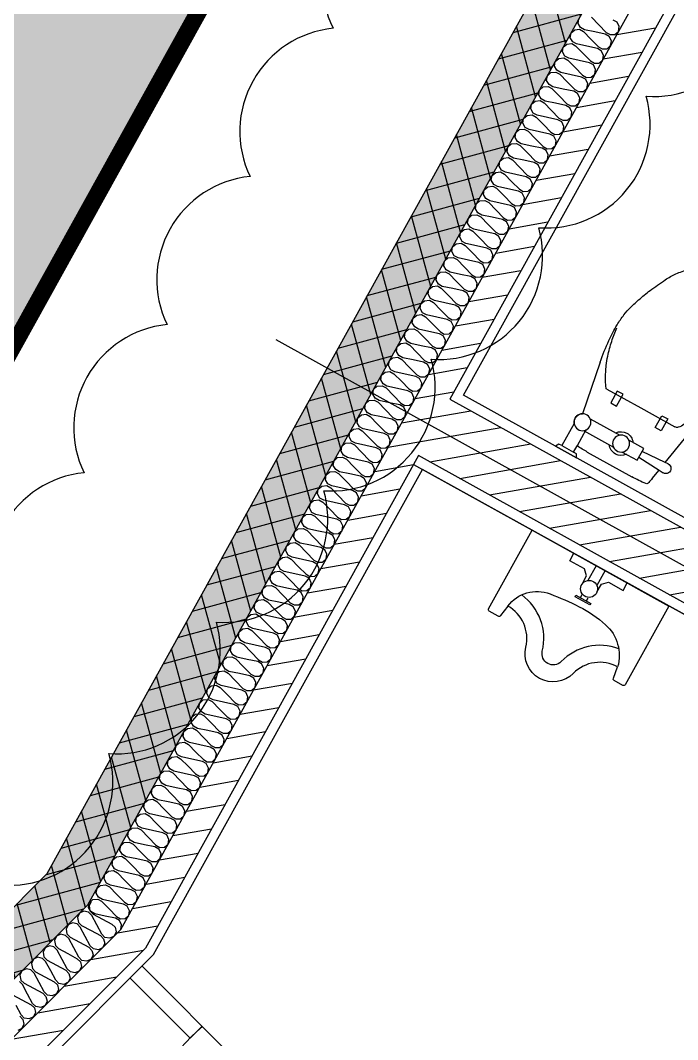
# Model space of a CAD drawing. Header units: millimetres. Extents: x -21000 to 567700, y 435000 to 850800.
# Drawn here: x 234950 to 236886, y 607295 to 610296 of the extents above; entities that cross this region are included whole.
import ezdxf
from ezdxf.xclip import XClip

# ---------------------------------------------------------------- set-up
doc = ezdxf.new("R2010")
doc.units = ezdxf.units.MM
doc.header["$LTSCALE"] = 700
doc.header["$XCLIPFRAME"] = 2
doc.linetypes.add('AB_Pbase$0$CEN', pattern=[62, 60, -1, 0, -1])
doc.linetypes.add('HIDDEN', pattern=[9.525, 6.35, -3.175])
doc.layers.get('0').update_dxf_attribs({"color": 2})
doc.layers.get('Defpoints').update_dxf_attribs({"color": 171})
for name, color, linetype in [('AB_Pbase$0$Ac', 244, 'AB_Pbase$0$CEN'), ('AB_Pbase$0$ELE8', 8, 'Continuous'), ('AB_Pbase$0$FIN', 6, 'Continuous'), ('AB_Pbase$0$fix', 6, 'Continuous'), ('AB_Pbase$0$FUR', 8, 'Continuous'), ('AB_Pbase$0$HAT-BR', 5, 'Continuous'), ('AB_Pbase$0$INS', 8, 'Continuous'), ('AB_Pbase$0$WAL', 3, 'Continuous'), ('AB_Pbase$0$경량벽체 세대창고 모듈', 4, 'HIDDEN'), ('AB_Pbase$0$주차-sol', 254, 'Continuous'), ('AB_Pbase$0$주차-여행', 221, 'Continuous')]:
    doc.layers.add(name, color=color, linetype=linetype)

# ---------------------------------------------------------------- blocks, each defined once
blk = doc.blocks.new('AB_Pbase$0$C4FB110F8')
at = {"layer": 'AB_Pbase$0$fix'}
for p, q in [((20, 670), (15, 680)), ((15, 680), (85, 680)), ((30, 670), (20, 670)), ((30, 595), (30, 670)), ((30, 670), (70, 670)), ((80, 670), (70, 670)), ((70, 670), (70, 648.7)), ((85, 680), (80, 670)), ((70, 595), (70, 648.7)), ((105, 650), (180, 650)), ((180, 650), (255, 650)), ((310, 625), (315.6, 594.2)), ((65, 600), (165, 600)), ((195, 600), (245, 600)), ((245, 600), (245, 560)), ((315.6, 594.2), (330, 595)), ((10, 400), (37.9, 558.1)), ((65, 560), (165, 560)), ((245, 560), (195, 560)), ((320.8, 565.5), (350, 400)), ((330, 565), (320.8, 565.5)), ((95, 490), (115, 490)), ((95, 450), (95, 490)), ((115, 490), (115, 450)), ((245, 490), (245, 450)), ((265, 490), (245, 490)), ((265, 450), (265, 490)), ((65, 460), (180, 460)), ((180, 460), (295, 460)), ((115, 450), (95, 450)), ((245, 450), (265, 450))]:
    blk.add_line(p, q, dxfattribs=at)
blk.add_lwpolyline([(245, 590), (315.6, 594.2, -1.060552)], format="xyb", dxfattribs=at)
blk.add_lwpolyline([(320.8, 565.5), (245, 570)], dxfattribs=at)
for centre in [(50, 580), (180, 580)]:
    blk.add_circle(centre, 25, dxfattribs=at)
for centre, radius, start, end in [((105, 187.3), 462.7, 90, 94.3383), ((255, 187.3), 462.7, 84.2894, 90), ((300.5, 642.7), 5.01, 27.0737, 84.2894), ((287.2, 635.9), 20, 14.0362, 27.0737), ((63.1, 579.9), 251, 10.3597, 14.0362), ((180, 580), 35, 34.8499, 145.1501), ((50, 580), 25, 143.1301, 241.0628), ((330.9, 580), 15, 266.6335, 93.3665), ((180, 580), 35, 214.8499, 325.1501), ((201.7, 353.9), 174.4, 143.1301, 150.4325), ((65, 456.5), 3.54, 90, 143.1301), ((295, 447.7), 12.3, 45, 90), ((265, 417.7), 54.8, 24.0722, 45), ((462.9, 205.7), 474.7, 150.4325, 153.4349), ((49.1, 321.2), 291.3, 20.556, 24.0722), ((-206, 225.6), 563.7, 18.0286, 20.556), ((773.4, 267.5), 774.8, 170.1534, 175.2364), ((246, 309.2), 234.4, 157.1947, 164.0546), ((309.1, 282.6), 302.8, 153.4349, 157.1947), ((-681.9, 70.6), 1064.2, 15.9454, 18.0286), ((-413.4, 267.5), 774.8, 4.7636, 9.8466), ((596.8, 208.9), 599.2, 164.0546, 168.3435), ((-454.7, 135.6), 827.8, 13.5834, 15.9454), ((441.1, 295.2), 441.4, 175.2364, 181.9723), ((-81.1, 295.2), 441.4, 358.0277, 4.7636), ((340.2, 261.9), 337.2, 168.3435, 175.6013), ((112.5, 272.6), 244.3, 4.3987, 13.5834), ((303.4, 290.4), 303.5, 181.9723, 188.7462), ((56.6, 290.4), 303.5, 351.2538, 358.0277), ((213.8, 276.7), 212.9, 188.7462, 196.8361), ((146.2, 276.7), 212.9, 343.1639, 351.2538), ((446.3, 347), 455.9, 196.8361, 198.4349), ((-86.3, 347), 455.9, 341.5651, 343.1639), ((968.9, 521.2), 1006.7, 198.4349, 199.5108), ((550.1, 372.8), 562.4, 199.5108, 203.9625), ((-190.1, 372.8), 562.4, 336.0375, 340.4892), ((-608.9, 521.2), 1006.7, 340.4892, 341.5651), ((846.6, 504.6), 886.9, 203.9625, 207.5073), ((-486.6, 504.6), 886.9, 332.4927, 336.0375), ((252.7, 195.3), 217.3, 207.5073, 216.8699), ((107.3, 195.3), 217.3, 323.1301, 332.4927), ((297.4, 228.8), 273.1, 216.8699, 225.2192), ((62.6, 228.8), 273.1, 314.7808, 323.1301), ((221.2, 152.1), 165, 225.2192, 236.3099), ((138.8, 152.1), 165, 303.6901, 314.7808), ((175.5, 83.5), 82.6, 236.3099, 252.0099), ((183.3, 107.6), 107.9, 252.0099, 260.5377), ((180, 87.7), 87.7, 260.5377, 270), ((180, 87.7), 87.7, 270, 279.4623), ((176.7, 107.6), 107.9, 279.4623, 287.9901), ((184.5, 83.5), 82.6, 287.9901, 303.6901)]:
    blk.add_arc(centre, radius, start, end, dxfattribs=at)
blk = doc.blocks.new('AB_Pbase$0$cu-301p')
for p, q in [((0, 15), (50, 15)), ((95, 10), (105, 10)), ((0, -15), (50, -15)), ((95, -10), (105, -10))]:
    blk.add_line(p, q)
blk.add_lwpolyline([(0, -230), (0, 230), (265, 230, -0.414214), (270, 225), (270, 195, -0.333333), (265, 190), (230, 185, 0.337547), (310, 80, -0.761905), (310, -80, 0.337547), (230, -185), (265, -190, -0.414214), (270, -195), (270, -225, -0.414214), (265, -230)], format="xyb", close=True)
for points in [[(230, -185, -0.333591), (138.6, -93.5, -0.024709), (130, 0, -0.066959), (138.6, 93.5, -0.287367), (230, 185)], [(181.7, 161.8, 0.29721), (296.7, 31.8, -0.761905), (296.7, -31.8, 0.302811), (181.3, -165, 0.337547)]]:
    blk.add_lwpolyline(points, format="xyb")
for points in [[(65, 25), (40, 25), (25, 40), (25, 90), (0, 90)], [(65, -25), (40, -25), (25, -40), (25, -90), (0, -90)]]:
    blk.add_lwpolyline(points)
blk.add_lwpolyline([(105, 25), (110, 25), (110, -25), (105, -25)], close=True)
blk.add_circle((70, 0), 25)
blk = doc.blocks.new('AB_Pbase$0$AB_Pbase-여행주차_')
at = {"layer": 'AB_Pbase$0$주차-sol'}
h = blk.add_hatch(color=252, dxfattribs=at)
h.paths.add_polyline_path([(54378012.4, -70102333.7), (54378012.4, -70097233.7), (54375512.4, -70097233.7), (54375512.4, -70102333.7)])
h.paths.add_polyline_path([(54377037.4, -70098358.7), (54377037.4, -70098508.7), (54377787.4, -70098508.7), (54377787.4, -70098358.7)], flags=16)
h.paths.add_polyline_path([(54376487.4, -70098358.7), (54376487.4, -70098508.7), (54375737.4, -70098508.7), (54375737.4, -70098358.7)], flags=16)
at = {"layer": 'AB_Pbase$0$주차-여행', "const_width": 50}
blk.add_lwpolyline([(54378012.4, -70102333.7), (54378012.4, -70097233.7), (54375512.4, -70097233.7), (54375512.4, -70102333.7)], close=True, dxfattribs=at)
blk = doc.blocks.new('AB_Pbase$0$pppaaa_1_1')
at = {"layer": 'AB_Pbase$0$주차-여행', "rotation": 240.9999951355171}
blk.add_blockref('AB_Pbase$0$AB_Pbase-여행주차_', (87906040.6, 14185065.9), dxfattribs=at)
blk = doc.blocks.new('AB_Pbase')
at = {"layer": 'AB_Pbase$0$ELE8'}
h = blk.add_hatch(dxfattribs=at)
h.set_pattern_fill('NET', color=256, scale=20, angle=15.182184)
h.paths.add_polyline_path([(242568.3, 621077.2), (244588.7, 619957.3), (244661.4, 620088.5), (242509.8, 621281.1), (235027.7, 607783.1), (226424.5, 599184.4), (258210.1, 567381.9), (260268.4, 566241), (260341.1, 566372.2), (258301.3, 567502.9), (226636.7, 599184.4), (235148.7, 607691.9)])
h.paths.add_polyline_path([(247382.1, 630071), (247513.3, 629998.3), (244996.1, 625456.7), (246272.9, 624749), (245110.6, 622652.1), (244979.4, 622724.8), (246069, 624690.5), (244792, 625398.3)])
h.paths.add_polyline_path([(247988.2, 631164.3), (247876.7, 630963.1), (248007.8, 630890.4), (248119.4, 631091.6)])
h.paths.add_polyline_path([(255793.4, 631519.8), (255866.2, 631650.9), (250046.2, 634877.1), (248482.7, 632056.4), (248613.9, 631983.7), (250104.6, 634673.1)])
at = {"layer": 'AB_Pbase$0$HAT-BR'}
h = blk.add_hatch(dxfattribs=at)
h.set_pattern_fill('ANSI31', color=256, scale=20, angle=145)
h.paths.add_polyline_path([(235929.4, 604527.6), (236063.8, 604661.9), (238153, 602571.6), (240063.6, 606018.4), (240229.8, 605926.3), (238280.5, 602409.7), (237010.4, 601140.3), (237826.9, 600323.4), (237692.5, 600189.1), (236741.7, 601140.4), (238029, 602427)])
h.paths.add_polyline_path([(238632.8, 599517.1), (232550.1, 593437.5), (232684.4, 593303.2), (238767.1, 599382.7)])
h.paths.add_polyline_path([(239573, 598576.4), (244422.5, 593724.3), (238339.7, 587644.8), (238205.4, 587779.2), (244153.8, 593724.4), (239438.6, 598442)])
h.paths.add_polyline_path([(253366.3, 576146.8), (254890.9, 574621.3), (254756.5, 574487), (253231.9, 576012.5)], flags=17)
h.paths.add_polyline_path([(246954.3, 581883.1), (245525.6, 580455.2), (245391.3, 580589.5), (246820, 582017.5)])
h.paths.add_polyline_path([(247173.6, 582371), (252407.6, 587602.2), (252541.9, 587467.8), (247308, 582236.6)])
h.paths.add_polyline_path([(260580.1, 582120.7), (261142.4, 583135.1), (260976.2, 583227.2), (260414, 582212.8)], flags=17)
h.paths.add_polyline_path([(263886.9, 576046.1), (264234.4, 575698.5), (264194.3, 575658.4), (265114.4, 575148.5), (265206.5, 575314.6)])
edge = h.paths.add_edge_path()
edge.add_line((263638.9, 581842.7), (261303.6, 583137.2))
edge.add_line((261303.6, 583137.2), (261395.8, 583303.3))
edge.add_line((261395.8, 583303.3), (265930.7, 580789.6))
edge.add_line((265930.7, 580789.6), (269809.1, 587786.6))
edge.add_line((269809.1, 587786.6), (269975.3, 587694.4))
edge.add_line((269975.3, 587694.4), (266096.8, 580697.5))
edge.add_line((266096.8, 580697.5), (266534.1, 580455.1))
edge.add_line((266534.1, 580455.1), (266442, 580288.9))
edge.add_line((266442, 580288.9), (263805.1, 581750.6))
edge.add_line((263638.9, 581842.7), (262485.1, 579761.3))
edge.add_line((263805.1, 581750.6), (261405.4, 577421.6))
edge.add_line((262393, 579595.1), (259935.3, 580957.4))
edge.add_line((262485.1, 579761.3), (259861.3, 581215.7))
edge.add_line((262393, 579595.1), (261239.3, 577513.7))
edge.add_line((259861.3, 581215.7), (259168.1, 579965.2))
edge.add_line((259334.3, 579873.1), (259168.1, 579965.2))
edge.add_line((259935.3, 580957.4), (259334.3, 579873.1))
edge.add_line((261239.3, 577513.7), (258615.4, 578968.1))
edge.add_line((258615.4, 578968.1), (258523.3, 578802))
edge.add_line((258523.3, 578802), (263739.4, 575910.6))
edge.add_line((263739.4, 575910.6), (263879.2, 576050.4))
edge.add_line((263879.2, 576050.4), (261405.4, 577421.6))
edge = h.paths.add_edge_path()
edge.add_line((273761.7, 610263.5), (273411.9, 610457.4))
edge.add_line((273411.9, 610457.4), (273281, 610221.2))
edge.add_line((273281, 610221.2), (271837.9, 611021.2))
edge.add_line((271837.9, 611021.2), (270579.8, 608751.5))
edge.add_line((270579.8, 608751.5), (267899.1, 610237.5))
edge.add_line((267899.1, 610237.5), (268345.1, 611042.1))
edge.add_line((268345.1, 611042.1), (267907.8, 611284.5))
edge.add_line((267907.8, 611284.5), (267461.8, 610479.9))
edge.add_line((267461.8, 610479.9), (264676.1, 612024))
edge.add_line((264676.1, 612024), (266867.4, 615977.3))
edge.add_line((266867.4, 615977.3), (266701.3, 616069.4))
edge.add_line((266701.3, 616069.4), (265295.3, 613533))
edge.add_line((265295.3, 613533), (264945.5, 613726.9))
edge.add_line((264945.5, 613726.9), (264853.4, 613560.7))
edge.add_line((264853.4, 613560.7), (265203.2, 613366.8))
edge.add_line((265203.2, 613366.8), (264417.8, 611949.9))
edge.add_line((264417.8, 611949.9), (276229.5, 605402.6))
edge.add_line((276229.5, 605402.6), (278088.8, 608756.8))
edge.add_line((278088.8, 608756.8), (278565.5, 608492.5))
edge.add_line((278565.5, 608492.5), (278798.2, 608912.4))
edge.add_line((278798.2, 608912.4), (278719.4, 608956))
edge.add_line((278719.4, 608956), (278578.9, 608702.3))
edge.add_line((278578.9, 608702.3), (278093.4, 608971.4))
edge.add_line((278093.4, 608971.4), (278825.5, 610292.1))
edge.add_line((278825.5, 610292.1), (278746.8, 610335.7))
edge.add_line((278746.8, 610335.7), (278092.3, 609155))
edge.add_line((278092.3, 609155), (277414.5, 609530.7))
edge.add_line((277414.5, 609530.7), (277370.8, 609452))
edge.add_line((277370.8, 609452), (278048.7, 609076.3))
edge.add_line((278048.7, 609076.3), (276155.5, 605660.9))
edge.add_line((276155.5, 605660.9), (275027.2, 606286.3))
edge.add_line((275027.2, 606286.3), (275473.2, 607090.9))
edge.add_line((275473.2, 607090.9), (275394.5, 607134.6))
edge.add_line((275394.5, 607134.6), (274948.5, 606329.9))
edge.add_line((274948.5, 606329.9), (274668.6, 606485.1))
edge.add_line((274668.6, 606485.1), (275114.6, 607289.7))
edge.add_line((275114.6, 607289.7), (275035.9, 607333.3))
edge.add_line((275035.9, 607333.3), (274589.9, 606528.7))
edge.add_line((274589.9, 606528.7), (270746, 608659.4))
edge.add_line((270746, 608659.4), (271911.9, 610762.9))
edge.add_line((271911.9, 610762.9), (273538.7, 609861.1))
edge.add_line((273538.7, 609861.1), (273766.6, 610272.2))
h.paths.add_polyline_path([(249823.9, 630123.9), (248214.6, 631015.9), (248122.5, 630849.7), (249731.8, 629957.7)])
h.paths.add_polyline_path([(264448.6, 621462.8), (264706.6, 621319.7), (264798.7, 621485.9), (263959.1, 621951.3), (263866.9, 621785.1), (264282.4, 621554.9), (263271.6, 619731.3), (263437.7, 619639.2)])
h.paths.add_polyline_path([(269499.6, 619034.5), (268660, 619499.9), (268567.9, 619333.7), (269048.9, 619067.1), (267972.6, 617125.4), (268138.8, 617033.3), (269215.1, 618975), (269407.5, 618868.3)])
h.paths.add_polyline_path([(278950.9, 618872.1), (277573.4, 619635.6), (275440.2, 615787.3), (272265.3, 617547.2), (272173.2, 617381), (274499.7, 616091.4), (273527.6, 614337.8), (273693.8, 614245.7), (274665.9, 615999.3), (276004, 615257.5), (276166.4, 615550.5), (275676.7, 615822), (277647.4, 619377.4), (278858.8, 618705.9)])
h.paths.add_polyline_path([(271683.5, 616497.6), (271517.4, 616589.7), (270492, 614739.9), (270658.2, 614647.8)])
h.paths.add_polyline_path([(266121, 619581), (265095.6, 617731.2), (264929.4, 617823.3), (265954.8, 619673.1)])
h.paths.add_polyline_path([(264405.1, 617124.9), (264497.2, 617291.1), (264296.1, 617402.6), (264203.9, 617236.4)])
edge = h.paths.add_edge_path()
edge.add_line((261140, 623342.4), (261232.1, 623508.6))
edge.add_line((261232.1, 623508.6), (257484.4, 625586))
edge.add_line((257484.4, 625586), (257392.3, 625419.8))
edge.add_line((257392.3, 625419.8), (258756.7, 624663.5))
edge.add_line((258756.7, 624663.5), (257030.8, 621549.9))
edge.add_line((257030.8, 621549.9), (255666.4, 622306.2))
edge.add_line((255666.4, 622306.2), (255622.7, 622227.5))
edge.add_line((255622.7, 622227.5), (256987.1, 621471.2))
edge.add_line((256987.1, 621471.2), (256735, 621016.4))
edge.add_line((256735, 621016.4), (256813.8, 620972.7))
edge.add_line((256813.8, 620972.7), (258835.4, 624619.9))
edge.add_line((258835.4, 624619.9), (261140, 623342.4))
h.paths.add_polyline_path([(252295.3, 623557.4), (252251.7, 623478.7), (252800.5, 623174.5), (252844.1, 623253.2)], flags=17)
h.paths.add_polyline_path([(278024, 614023.5), (278741.6, 615317.9), (277798.7, 613617.1), (277877.5, 613573.4), (278119.7, 614010.5), (279335.4, 613336.6), (279379.1, 613415.3), (278163.4, 614089.2), (278820.3, 615274.3), (278741.6, 615317.9)])
h.paths.add_polyline_path([(276999.8, 611990.1), (277047.9, 611963.4), (276926.7, 611744.8), (276799.9, 611815.1), (277163.5, 612471), (277242.2, 612427.4)], flags=17)
h.paths.add_polyline_path([(275349.5, 612653.4), (275456.1, 612845.8), (275766.5, 612673.7), (275659.8, 612481.3)], flags=17)
h.paths.add_polyline_path([(274915.1, 612859.8), (274748.9, 612952), (274506.5, 612514.6), (274672.7, 612422.5)], flags=17)
h.paths.add_polyline_path([(279024.5, 610867.8), (280144.5, 612888.1), (280223.2, 612844.5), (279103.3, 610824.1)])
h.paths.add_polyline_path([(279601.8, 610547.8), (280721.7, 612568.2), (280800.4, 612524.5), (279680.5, 610504.2)])
edge = h.paths.add_edge_path()
edge.add_line((268115.9, 579441.1), (268710.6, 579111.4))
edge.add_line((268710.6, 579111.4), (268676.7, 579050.2))
edge.add_line((268676.7, 579050.2), (271436.1, 577520.6))
edge.add_line((271436.1, 577520.6), (271470, 577581.9))
edge.add_line((271470, 577581.9), (271528.2, 577686.8))
edge.add_line((271528.2, 577686.8), (268174.1, 579546.1))
edge.add_line((268174.1, 579546.1), (268115.9, 579441.1))
h.paths.add_polyline_path([(252546, 576288.4), (251117.3, 574860.5), (254615.6, 571360.4), (257807.1, 577118), (257640.9, 577210.2), (255736.8, 573775), (255682.7, 573829.2), (255548.3, 573694.9), (255641, 573602.1), (254521.2, 571582.1), (251315.3, 574789.7), (252680.4, 576154.1)])
h.paths.add_polyline_path([(254748.7, 622094.5), (254457.8, 621569.8), (254624, 621477.7), (254914.9, 622002.4)], flags=17)
h.paths.add_polyline_path([(260390.1, 620339.5), (260224, 620431.6), (261377.8, 622513.2), (261544, 622421.1)])
h.paths.add_polyline_path([(246694.2, 601788.4), (244262.8, 603136.2), (244354.9, 603302.4), (246786.3, 601954.6)])
h.paths.add_polyline_path([(264513.8, 616681.6), (263362.4, 614604.4), (263948.4, 614279.6), (263856.3, 614113.4), (262500.6, 614864.9), (262592.7, 615031.1), (263196.2, 614696.5), (264347.6, 616773.8)])
h.paths.add_polyline_path([(251505.8, 616203), (251413.7, 616036.9), (267384.3, 607184.2), (267476.4, 607350.4)])
h.paths.add_polyline_path([(271057.7, 605148), (274188.8, 603412.4), (272429, 600237.5), (270189.9, 601478.7), (270097.8, 601312.5), (274624, 598803.6), (274716.1, 598969.8), (272595.1, 600145.4), (274355, 603320.3), (277464.3, 601596.8), (270405.5, 588862.3), (265870.5, 591376.1), (265778.4, 591209.9), (270479.5, 588604), (277722.6, 601670.9), (271149.8, 605314.2)])
h.paths.add_polyline_path([(255481.8, 630440.5), (255389.7, 630274.4), (255792, 630051.4), (254296.4, 627353.1), (254375.1, 627309.5), (255870.8, 630007.7), (258726.4, 628424.8), (257230.8, 625726.6), (257396.9, 625634.5), (258984.7, 628498.9)])
h.paths.add_polyline_path([(252754.7, 624571.9), (253714.6, 626303.6), (253793.4, 626260), (252833.4, 624528.2)])
h.paths.add_polyline_path([(271454, 617733.9), (271546.1, 617900.1), (271143.9, 618123.1), (271051.8, 617956.9)])
h.paths.add_polyline_path([(274129.6, 612597.8), (274173.2, 612676.5), (272975, 613340.7), (272679.2, 612807.2), (272845.4, 612715.1), (273097.5, 613169.9)], flags=17)
h.paths.add_polyline_path([(261119, 615848), (261285.2, 615755.9), (262691.1, 618292.3), (262525, 618384.4)])
h.paths.add_polyline_path([(261302.7, 615746.2), (261210.6, 615580), (261503.6, 615417.6), (261595.7, 615583.7)], flags=17)
h.paths.add_polyline_path([(260779.6, 615235.7), (260945.8, 615143.6), (260407.7, 614172.8), (247559.5, 621294.6), (247428.3, 621367.4), (245110.6, 622652.1), (245202.7, 622818.3), (246042.3, 622352.9), (246488.4, 623157.5), (246654.5, 623065.4), (246208.5, 622260.8), (248062.7, 621233), (249400.8, 623646.9), (248952.5, 623895.4), (248996.2, 623974.1), (249984.5, 623426.3), (249940.9, 623347.5), (249479.5, 623603.3), (248141.4, 621189.3), (250017.5, 620149.4), (251359.6, 622570.7), (250948.5, 622798.5), (250988.1, 622869.9), (251939.3, 622342.7), (251895.6, 622264), (251434.3, 622519.7), (250096.2, 620105.8), (252811.9, 618600.4), (253257.9, 619405.1), (253336.6, 619361.5), (252890.6, 618556.8), (253257.9, 618353.2), (254159.7, 619980), (253792.3, 620183.6), (253676, 619973.7), (253597.3, 620017.3), (253905.1, 620572.7), (254071.3, 620480.6), (253971.9, 620301.3), (254627.9, 619937.7), (254535.8, 619771.5), (254238.4, 619936.4), (253336.7, 618309.6), (254613.6, 617601.7), (255607.5, 619394.7), (255773.6, 619302.6), (254779.8, 617509.6), (260333.6, 614431.1)])
h.paths.add_polyline_path([(251257.3, 624727.3), (251091.2, 624819.4), (250887.5, 624452.1), (248071, 626013.3), (247978.9, 625847.1), (247979.1, 625847), (246827.7, 623769.8), (246993.9, 623677.6), (248145.3, 625754.9), (251552, 623866.5), (251644.1, 624032.7), (251053.7, 624359.9)])
h.paths.add_polyline_path([(239278.8, 608614.4), (239444.9, 608522.3), (239503.1, 608627.2), (240058.5, 608319.4), (240150.6, 608485.5), (239595.2, 608793.4), (239937, 609410), (239416.6, 609698.5), (239373, 609619.7), (239727.2, 609423.4)], flags=17)
h.paths.add_polyline_path([(249096, 617321.6), (249188.1, 617487.8), (246328.1, 619073.1), (246196.9, 619145.8), (244727.6, 619960.3), (244635.4, 619794.1)])
h.paths.add_polyline_path([(244912.1, 609773.6), (245004.2, 609939.8), (238523.3, 613532.3), (235245.5, 607619), (234042, 606416.1), (235434.6, 605022.7), (235569, 605157.1), (234240, 606486.8), (235318, 607564.2), (236122.2, 609014.9), (238706.7, 607582.3), (238270.4, 606795.2), (238991.9, 606395.2), (239084, 606561.4), (238528.6, 606869.2), (239047.4, 607805.1), (238881.2, 607897.2), (238798.8, 607748.5), (238357.1, 607993.3), (239086.7, 609309.6), (239008, 609353.3), (238278.4, 608037), (236214.3, 609181.1), (238509.9, 613322.4), (242795.5, 610946.9), (241038.1, 607776.4), (241204.2, 607684.3), (242961.7, 610854.8)])
h.paths.add_polyline_path([(254770.9, 631457.8), (254937, 631365.6), (255145.7, 631742.1), (254979.5, 631834.2)])
h.paths.add_polyline_path([(254539.5, 630648.5), (254373.3, 630740.6), (254143, 630325.1), (253548.3, 630654.8), (253504.7, 630576.1), (254099.4, 630246.4), (253042.5, 628339.7), (251765.6, 629047.6), (252822.5, 630954.2), (252848.7, 630939.7), (252892.3, 631018.4), (252787.4, 631076.6), (251686.9, 629091.2), (250436.1, 629784.5), (250344, 629618.3), (251594.7, 628925), (250494.2, 626939.6), (250599.2, 626881.5), (250642.8, 626960.2), (250616.6, 626974.7), (251673.5, 628881.4), (252950.4, 628173.6), (251893.5, 626266.9), (251298.8, 626596.6), (251255.1, 626517.9), (251849.9, 626188.2), (251488.7, 625536.6), (251654.9, 625444.5)])
at = {"layer": 'AB_Pbase$0$경량벽체 세대창고 모듈'}
h = blk.add_hatch(dxfattribs=at)
h.set_pattern_fill('격자1', color=256)
h.set_pattern_definition([(360, (0, 0), (0, 1), []), (90, (0, 0), (-1, -1e-16), [])])
h.paths.add_polyline_path([(242568.3, 621077.2), (242641, 621208.4), (242509.8, 621281.1), (235027.7, 607783.1), (226424.5, 599184.4), (258210.1, 567381.9), (260268.4, 566241), (260341.1, 566372.2), (258301.3, 567502.9), (226636.7, 599184.4), (235148.7, 607691.9)])
h.paths.add_polyline_path([(247382.1, 630071), (247513.3, 629998.3), (244996.1, 625456.7), (246272.9, 624749), (245110.6, 622652.1), (244979.4, 622724.8), (246069, 624690.5), (244792, 625398.3)])
h.paths.add_polyline_path([(247988.2, 631164.3), (247876.7, 630963.1), (248007.8, 630890.4), (248119.4, 631091.6)])
h.paths.add_polyline_path([(255793.4, 631519.8), (255866.2, 631650.9), (250046.2, 634877.1), (248482.7, 632056.4), (248613.9, 631983.7), (250104.6, 634673.1)])
at = {"layer": 'AB_Pbase$0$Ac'}
blk.add_line((235702, 609356.5), (239285.9, 607369.9), dxfattribs=at)
at = {"layer": 'AB_Pbase$0$FIN'}
for p, q in [((236107.6, 608988.7), (238665.9, 607570.6)), ((235342.2, 607546), (236133.9, 608974.2)), ((238145.5, 607859.1), (236133.9, 608974.2)), ((234282.4, 606486.7), (235342.2, 607546))]:
    blk.add_line(p, q, dxfattribs=at)
blk.add_lwpolyline([(238521.2, 609588.8), (238967.3, 609341.6), (238266.7, 608077.7), (236255.1, 609192.8), (238521.6, 613281.7)], dxfattribs=at)
at = {"layer": 'AB_Pbase$0$FUR'}
for p, q in [((236191.6, 606627.7), (235308, 607511.8)), ((235449.4, 607299.6), (235272.6, 607476.4)), ((235484.7, 607335), (235449.4, 607299.6)), ((235484.7, 607335), (235449.4, 607299.6))]:
    blk.add_line(p, q, dxfattribs=at)
blk.add_arc((235873.5, 606875.2), 600, 130.2046, 164.4607, dxfattribs=at)
at = {"layer": 'AB_Pbase$0$INS'}
for points in [[(235245.5, 607619), (235247.7, 607632.8), (235241.2, 607646), (235229.7, 607652.4), (235199.1, 607659.1), (235168.5, 607665.7), (235157, 607672.1), (235150, 607684.3), (235152.2, 607698.1), (235162.8, 607707.3), (235177.3, 607708.9), (235188.9, 607702.5), (235210.7, 607680.1), (235232.6, 607657.6), (235244.2, 607651.2), (235258.1, 607651.7), (235268.7, 607660.9), (235270.9, 607674.8), (235264.5, 607688), (235253, 607694.4), (235222.4, 607701), (235191.8, 607707.7), (235180.2, 607714.1), (235173.2, 607726.2), (235175.4, 607740.1), (235186, 607749.3), (235200.6, 607750.9), (235212.1, 607744.5), (235234, 607722), (235255.9, 607699.6), (235267.4, 607693.2), (235281.4, 607693.7), (235292, 607702.9), (235294.2, 607716.8), (235287.8, 607730), (235276.2, 607736.4), (235245.6, 607743), (235215, 607749.7), (235203.5, 607756.1), (235196.5, 607768.2), (235198.7, 607782.1), (235209.3, 607791.3), (235223.9, 607792.8), (235235.4, 607786.4), (235257.3, 607764), (235279.2, 607741.6), (235290.7, 607735.2), (235304.7, 607735.7), (235315.3, 607744.9), (235317.5, 607758.8), (235311.1, 607771.9), (235299.5, 607778.3), (235268.9, 607785), (235238.3, 607791.7), (235226.8, 607798.1), (235219.8, 607810.2), (235222, 607824.1), (235232.6, 607833.3), (235247.1, 607834.8), (235258.7, 607828.4), (235280.6, 607806), (235302.4, 607783.6), (235314, 607777.2), (235328, 607777.7), (235338.6, 607786.9), (235340.8, 607800.8), (235334.3, 607813.9), (235322.8, 607820.3), (235292.2, 607827), (235261.6, 607833.7), (235250, 607840.1), (235243, 607852.2), (235245.2, 607866.1), (235255.8, 607875.3), (235270.4, 607876.8), (235281.9, 607870.4), (235303.8, 607848), (235325.7, 607825.6), (235337.2, 607819.2), (235351.2, 607819.6), (235361.8, 607828.9), (235364, 607842.7), (235357.6, 607855.9), (235346.1, 607862.3), (235315.5, 607869), (235284.9, 607875.6), (235273.3, 607882), (235266.3, 607894.2), (235268.5, 607908), (235279.1, 607917.3), (235293.7, 607918.8), (235305.2, 607912.4), (235327.1, 607890), (235349, 607867.6), (235360.5, 607861.2), (235374.5, 607861.6), (235385.1, 607870.8), (235387.3, 607884.7), (235380.9, 607897.9), (235369.3, 607904.3), (235338.7, 607911), (235308.1, 607917.6), (235296.6, 607924), (235289.6, 607936.1), (235291.8, 607950), (235302.4, 607959.2), (235316.9, 607960.8), (235328.5, 607954.4), (235350.4, 607931.9), (235372.2, 607909.5), (235383.8, 607903.1), (235397.8, 607903.6), (235408.4, 607912.8), (235410.6, 607926.7), (235404.1, 607939.9), (235392.6, 607946.3), (235362, 607952.9), (235331.4, 607959.6), (235319.9, 607966), (235312.8, 607978.1), (235315, 607992), (235325.6, 608001.2), (235340.2, 608002.7), (235351.8, 607996.3), (235373.6, 607973.9), (235395.5, 607951.5), (235407.1, 607945.1), (235421, 607945.6), (235431.6, 607954.8), (235433.8, 607968.7), (235427.4, 607981.8), (235415.9, 607988.2), (235385.3, 607994.9), (235354.7, 608001.6), (235343.1, 608008), (235336.1, 608020.1), (235338.3, 608034), (235348.9, 608043.2), (235363.5, 608044.7), (235375, 608038.3), (235396.9, 608015.9), (235418.8, 607993.5), (235430.3, 607987.1), (235444.3, 607987.6), (235454.9, 607996.8), (235457.1, 608010.7), (235450.7, 608023.8), (235439.1, 608030.2), (235408.5, 608036.9), (235377.9, 608043.6), (235366.4, 608050), (235359.4, 608062.1), (235361.6, 608076), (235372.2, 608085.2), (235386.8, 608086.7), (235398.3, 608080.3), (235420.2, 608057.9), (235442.1, 608035.5), (235453.6, 608029.1), (235467.6, 608029.6), (235478.2, 608038.8), (235480.4, 608052.6), (235474, 608065.8), (235462.4, 608072.2), (235431.8, 608078.9), (235401.2, 608085.6), (235389.7, 608092), (235382.7, 608104.1), (235384.9, 608117.9), (235395.5, 608127.2), (235410, 608128.7), (235421.6, 608122.3), (235443.4, 608099.9), (235465.3, 608077.5), (235476.9, 608071.1), (235490.9, 608071.5), (235501.5, 608080.8), (235503.7, 608094.6), (235497.2, 608107.8), (235485.7, 608114.2), (235455.1, 608120.9), (235424.5, 608127.5), (235412.9, 608133.9), (235405.9, 608146.1), (235408.1, 608159.9), (235418.7, 608169.1), (235433.3, 608170.7), (235444.8, 608164.3), (235466.7, 608141.9), (235488.6, 608119.4), (235500.1, 608113), (235514.1, 608113.5), (235524.7, 608122.7), (235526.9, 608136.6), (235520.5, 608149.8), (235509, 608156.2), (235478.4, 608162.8), (235447.8, 608169.5), (235436.2, 608175.9), (235429.2, 608188), (235431.4, 608201.9), (235442, 608211.1), (235456.6, 608212.7), (235468.1, 608206.3), (235490, 608183.8), (235511.9, 608161.4), (235523.4, 608155), (235537.4, 608155.5), (235548, 608164.7), (235550.2, 608178.6), (235543.8, 608191.8), (235532.2, 608198.2), (235501.6, 608204.8), (235471, 608211.5), (235459.5, 608217.9), (235452.5, 608230), (235454.7, 608243.9), (235465.3, 608253.1), (235479.8, 608254.6), (235491.4, 608248.2), (235513.3, 608225.8), (235535.1, 608203.4), (235546.7, 608197), (235560.7, 608197.5), (235571.3, 608206.7), (235573.5, 608220.6), (235567, 608233.7), (235555.5, 608240.1), (235524.9, 608246.8), (235494.3, 608253.5), (235482.7, 608259.9), (235475.7, 608272), (235477.9, 608285.9), (235488.5, 608295.1), (235503.1, 608296.6), (235514.7, 608290.2), (235536.5, 608267.8), (235558.4, 608245.4), (235570, 608239), (235583.9, 608239.5), (235594.5, 608248.7), (235596.7, 608262.6), (235590.3, 608275.7), (235578.8, 608282.1), (235548.2, 608288.8), (235517.6, 608295.5), (235506, 608301.9), (235499, 608314), (235501.2, 608327.9), (235511.8, 608337.1), (235526.4, 608338.6), (235537.9, 608332.2), (235559.8, 608309.8), (235581.7, 608287.4), (235593.2, 608281), (235607.2, 608281.4), (235617.8, 608290.7), (235620, 608304.5), (235613.6, 608317.7), (235602, 608324.1), (235571.4, 608330.8), (235540.8, 608337.4), (235529.3, 608343.8), (235522.3, 608356), (235524.5, 608369.8), (235535.1, 608379.1), (235549.7, 608380.6), (235561.2, 608374.2), (235583.1, 608351.8), (235604.9, 608329.3), (235616.5, 608323), (235630.5, 608323.4), (235641.1, 608332.6), (235643.3, 608346.5), (235636.9, 608359.7), (235625.3, 608366.1), (235594.7, 608372.8), (235564.1, 608379.4), (235552.6, 608385.8), (235545.6, 608397.9), (235547.8, 608411.8), (235558.4, 608421), (235572.9, 608422.6), (235584.5, 608416.2), (235606.3, 608393.7), (235628.2, 608371.3), (235639.8, 608364.9), (235653.7, 608365.4), (235664.3, 608374.6), (235666.5, 608388.5), (235660.1, 608401.7), (235648.6, 608408.1), (235618, 608414.7), (235587.4, 608421.4), (235575.8, 608427.8), (235568.8, 608439.9), (235571, 608453.8), (235581.6, 608463), (235596.2, 608464.5), (235607.7, 608458.1), (235629.6, 608435.7), (235651.5, 608413.3), (235663, 608406.9), (235677, 608407.4), (235687.6, 608416.6), (235689.8, 608430.5), (235683.4, 608443.6), (235671.9, 608450), (235641.2, 608456.7), (235610.6, 608463.4), (235599.1, 608469.8), (235592.1, 608481.9), (235594.3, 608495.8), (235604.9, 608505), (235619.5, 608506.5), (235631, 608500.1), (235652.9, 608477.7), (235674.8, 608455.3), (235686.3, 608448.9), (235700.3, 608449.4), (235710.9, 608458.6), (235713.1, 608472.5), (235706.7, 608485.6), (235695.1, 608492), (235664.5, 608498.7), (235633.9, 608505.4), (235622.4, 608511.8), (235615.4, 608523.9), (235617.6, 608537.8), (235628.2, 608547), (235642.7, 608548.5), (235654.3, 608542.1), (235676.2, 608519.7), (235698, 608497.3), (235709.6, 608490.9), (235723.6, 608491.4), (235734.2, 608500.6), (235736.4, 608514.4), (235729.9, 608527.6), (235718.4, 608534), (235687.8, 608540.7), (235657.2, 608547.4), (235645.6, 608553.8), (235638.6, 608565.9), (235640.8, 608579.7), (235651.4, 608589), (235666, 608590.5), (235677.6, 608584.1), (235699.4, 608561.7), (235721.3, 608539.3), (235732.8, 608532.9), (235746.8, 608533.3), (235757.4, 608542.6), (235759.6, 608556.4), (235753.2, 608569.6), (235741.7, 608576), (235711.1, 608582.7), (235680.5, 608589.3), (235668.9, 608595.7), (235661.9, 608607.9), (235664.1, 608621.7), (235674.7, 608630.9), (235689.3, 608632.5), (235700.8, 608626.1), (235722.7, 608603.7), (235744.6, 608581.2), (235756.1, 608574.8), (235770.1, 608575.3), (235780.7, 608584.5), (235782.9, 608598.4), (235776.5, 608611.6), (235764.9, 608618), (235734.3, 608624.6), (235703.7, 608631.3), (235692.2, 608637.7), (235685.2, 608649.8), (235687.4, 608663.7), (235698, 608672.9), (235712.5, 608674.5), (235724.1, 608668.1), (235746, 608645.6), (235767.8, 608623.2), (235779.4, 608616.8), (235793.4, 608617.3), (235804, 608626.5), (235806.2, 608640.4), (235799.8, 608653.6), (235788.2, 608660), (235757.6, 608666.6), (235727, 608673.3), (235715.5, 608679.7), (235708.5, 608691.8), (235710.7, 608705.7), (235721.3, 608714.9), (235735.8, 608716.4), (235747.4, 608710), (235769.2, 608687.6), (235791.1, 608665.2), (235802.7, 608658.8), (235816.6, 608659.3), (235827.2, 608668.5), (235829.4, 608682.4), (235823, 608695.5), (235811.5, 608701.9), (235780.9, 608708.6), (235750.3, 608715.3), (235738.7, 608721.7), (235731.7, 608733.8), (235733.9, 608747.7), (235744.5, 608756.9), (235759.1, 608758.4), (235770.6, 608752), (235792.5, 608729.6), (235814.4, 608707.2), (235825.9, 608700.8), (235839.9, 608701.3), (235850.5, 608710.5), (235852.7, 608724.4), (235846.3, 608737.5), (235834.7, 608743.9), (235804.1, 608750.6), (235773.5, 608757.3), (235762, 608763.7), (235755, 608775.8), (235757.2, 608789.7), (235767.8, 608798.9), (235782.4, 608800.4), (235793.9, 608794), (235815.8, 608771.6), (235837.7, 608749.2), (235849.2, 608742.8), (235863.2, 608743.2), (235873.8, 608752.5), (235876, 608766.3), (235869.6, 608779.5), (235858, 608785.9), (235827.4, 608792.6), (235796.8, 608799.2), (235785.3, 608805.6), (235778.3, 608817.8), (235780.5, 608831.6), (235791.1, 608840.9), (235805.6, 608842.4), (235817.2, 608836), (235839.1, 608813.6), (235860.9, 608791.1), (235872.5, 608784.7), (235886.5, 608785.2), (235897.1, 608794.4), (235899.3, 608808.3), (235892.8, 608821.5), (235881.3, 608827.9), (235850.7, 608834.6), (235820.1, 608841.2), (235808.5, 608847.6), (235801.5, 608859.7), (235803.7, 608873.6), (235814.3, 608882.8), (235828.9, 608884.4), (235840.4, 608878), (235862.3, 608855.5), (235884.2, 608833.1), (235895.7, 608826.7), (235909.7, 608827.2), (235920.3, 608836.4), (235922.5, 608850.3), (235916.1, 608863.5), (235904.6, 608869.9), (235874, 608876.5), (235843.4, 608883.2), (235831.8, 608889.6), (235824.8, 608901.7), (235827, 608915.6), (235837.6, 608924.8), (235852.2, 608926.3), (235863.7, 608919.9), (235885.6, 608897.5), (235907.5, 608875.1), (235919, 608868.7), (235933, 608869.2), (235943.6, 608878.4), (235945.8, 608892.3), (235939.4, 608905.4), (235927.8, 608911.8), (235897.2, 608918.5), (235866.6, 608925.2), (235855.1, 608931.6), (235848.1, 608943.7), (235850.3, 608957.6), (235860.9, 608966.8), (235875.4, 608968.3), (235887, 608961.9), (235908.9, 608939.5), (235930.7, 608917.1), (235942.3, 608910.7), (235956.3, 608911.2), (235966.9, 608920.4), (235969.1, 608934.3), (235962.6, 608947.4), (235951.1, 608953.8), (235920.5, 608960.5), (235889.9, 608967.2), (235878.4, 608973.6), (235871.3, 608985.7), (235873.5, 608999.6), (235884.1, 609008.8), (235898.7, 609010.3), (235910.3, 609003.9), (235932.1, 608981.5), (235954, 608959.1), (235965.6, 608952.7), (235979.5, 608953.2), (235990.1, 608962.4), (235992.3, 608976.2), (235985.9, 608989.4), (235974.4, 608995.8), (235943.8, 609002.5), (235913.2, 609009.2), (235901.6, 609015.6), (235894.6, 609027.7), (235896.8, 609041.5), (235907.4, 609050.8), (235922, 609052.3), (235933.5, 609045.9), (235955.4, 609023.5), (235977.3, 609001.1), (235988.8, 608994.7), (236002.8, 608995.1), (236013.4, 609004.4), (236015.6, 609018.2), (236009.2, 609031.4), (235997.6, 609037.8), (235967, 609044.5), (235936.4, 609051.1), (235924.9, 609057.5), (235917.9, 609069.7), (235920.1, 609083.5), (235930.7, 609092.7), (235945.3, 609094.3), (235956.8, 609087.9), (235978.7, 609065.5), (236000.6, 609043), (236012.1, 609036.6), (236026.1, 609037.1), (236036.7, 609046.3), (236038.9, 609060.2), (236032.5, 609073.4), (236020.9, 609079.8), (235990.3, 609086.4), (235959.7, 609093.1), (235948.2, 609099.5), (235941.2, 609111.6), (235943.4, 609125.5), (235954, 609134.7), (235968.5, 609136.3), (235980.1, 609129.9), (236001.9, 609107.4), (236023.8, 609085), (236035.4, 609078.6), (236049.4, 609079.1), (236060, 609088.3), (236062.2, 609102.2), (236055.7, 609115.4), (236044.2, 609121.8), (236013.6, 609128.4), (235983, 609135.1), (235971.4, 609141.5), (235964.4, 609153.6), (235966.6, 609167.5), (235977.2, 609176.7), (235991.8, 609178.2), (236003.3, 609171.8), (236025.2, 609149.4), (236047.1, 609127), (236058.6, 609120.6), (236072.6, 609121.1), (236083.2, 609130.3), (236085.4, 609144.2), (236079, 609157.3), (236067.5, 609163.7), (236036.9, 609170.4), (236006.3, 609177.1), (235994.7, 609183.5), (235987.7, 609195.6), (235989.9, 609209.5), (236000.5, 609218.7), (236015.1, 609220.2), (236026.6, 609213.8), (236048.5, 609191.4), (236070.4, 609169), (236081.9, 609162.6), (236095.9, 609163.1), (236106.5, 609172.3), (236108.7, 609186.2), (236102.3, 609199.3), (236090.7, 609205.7), (236060.1, 609212.4), (236029.5, 609219.1), (236018, 609225.5), (236011, 609237.6), (236013.2, 609251.5), (236023.8, 609260.7), (236038.3, 609262.2), (236049.9, 609255.8), (236071.8, 609233.4), (236093.6, 609211), (236105.2, 609204.6), (236119.2, 609205), (236129.8, 609214.3), (236132, 609228.1), (236125.5, 609241.3), (236114, 609247.7), (236083.4, 609254.4), (236052.8, 609261), (236041.2, 609267.4), (236034.2, 609279.6), (236036.4, 609293.4), (236047, 609302.7), (236061.6, 609304.2), (236073.2, 609297.8), (236095, 609275.4), (236116.9, 609252.9), (236128.5, 609246.5), (236142.4, 609247), (236153, 609256.2), (236155.2, 609270.1), (236148.8, 609283.3), (236137.3, 609289.7), (236106.7, 609296.4), (236076.1, 609303), (236064.5, 609309.4), (236057.5, 609321.5), (236059.7, 609335.4), (236070.3, 609344.6), (236084.9, 609346.2), (236096.4, 609339.8), (236118.3, 609317.3), (236140.2, 609294.9), (236151.7, 609288.5), (236165.7, 609289), (236176.3, 609298.2), (236178.5, 609312.1), (236172.1, 609325.3), (236160.5, 609331.7), (236129.9, 609338.3), (236099.3, 609345), (236087.8, 609351.4), (236080.8, 609363.5), (236083, 609377.4), (236093.6, 609386.6), (236108.2, 609388.1), (236119.7, 609381.7), (236141.6, 609359.3), (236163.4, 609336.9), (236175, 609330.5), (236189, 609331), (236199.6, 609340.2), (236201.8, 609354.1), (236195.4, 609367.2), (236183.8, 609373.6), (236153.2, 609380.3), (236122.6, 609387), (236111.1, 609393.4), (236104.1, 609405.5), (236106.3, 609419.4), (236116.9, 609428.6), (236131.4, 609430.1), (236143, 609423.7), (236164.8, 609401.3), (236186.7, 609378.9), (236198.3, 609372.5), (236212.2, 609373), (236222.8, 609382.2), (236225, 609396.1), (236218.6, 609409.2), (236207.1, 609415.6), (236176.5, 609422.3), (236145.9, 609429), (236134.3, 609435.4), (236127.3, 609447.5), (236129.5, 609461.4), (236140.1, 609470.6), (236154.7, 609472.1), (236166.2, 609465.7), (236188.1, 609443.3), (236210, 609420.9), (236221.5, 609414.5), (236235.5, 609415), (236246.1, 609424.2), (236248.3, 609438), (236241.9, 609451.2), (236230.4, 609457.6), (236199.7, 609464.3), (236169.1, 609471), (236157.6, 609477.4), (236150.6, 609489.5), (236152.8, 609503.3), (236163.4, 609512.6), (236178, 609514.1), (236189.5, 609507.7), (236211.4, 609485.3), (236233.3, 609462.9), (236244.8, 609456.5), (236258.8, 609456.9), (236269.4, 609466.2), (236271.6, 609480), (236265.2, 609493.2), (236253.6, 609499.6), (236223, 609506.3), (236192.4, 609512.9), (236180.9, 609519.3), (236173.9, 609531.5), (236176.1, 609545.3), (236186.7, 609554.5), (236201.2, 609556.1), (236212.8, 609549.7), (236234.7, 609527.3), (236256.5, 609504.8), (236268.1, 609498.4), (236282.1, 609498.9), (236292.7, 609508.1), (236294.9, 609522), (236288.4, 609535.2), (236276.9, 609541.6), (236246.3, 609548.2), (236215.7, 609554.9), (236204.1, 609561.3), (236197.1, 609573.4), (236199.3, 609587.3), (236209.9, 609596.5), (236224.5, 609598.1), (236236.1, 609591.7), (236257.9, 609569.2), (236279.8, 609546.8), (236291.3, 609540.4), (236305.3, 609540.9), (236315.9, 609550.1), (236318.1, 609564), (236311.7, 609577.2), (236300.2, 609583.6), (236269.6, 609590.2), (236239, 609596.9), (236227.4, 609603.3), (236220.4, 609615.4), (236222.6, 609629.3), (236233.2, 609638.5), (236247.8, 609640), (236259.3, 609633.6), (236281.2, 609611.2), (236303.1, 609588.8), (236314.6, 609582.4), (236328.6, 609582.9), (236339.2, 609592.1), (236341.4, 609606), (236335, 609619.1), (236323.4, 609625.5), (236292.8, 609632.2), (236262.2, 609638.9), (236250.7, 609645.3), (236243.7, 609657.4), (236245.9, 609671.3), (236256.5, 609680.5), (236271, 609682), (236282.6, 609675.6), (236304.5, 609653.2), (236326.3, 609630.8), (236337.9, 609624.4), (236351.9, 609624.9), (236362.5, 609634.1), (236364.7, 609648), (236358.3, 609661.1), (236346.7, 609667.5), (236316.1, 609674.2), (236285.5, 609680.9), (236274, 609687.3), (236267, 609699.4), (236269.2, 609713.2), (236279.8, 609722.5), (236294.3, 609724), (236305.9, 609717.6), (236327.7, 609695.2), (236349.6, 609672.8), (236361.2, 609666.4), (236375.1, 609666.8), (236385.7, 609676.1), (236387.9, 609689.9), (236381.5, 609703.1), (236370, 609709.5), (236339.4, 609716.2), (236308.8, 609722.8), (236297.2, 609729.2), (236290.2, 609741.4), (236292.4, 609755.2), (236303, 609764.4), (236317.6, 609766), (236329.1, 609759.6), (236351, 609737.2), (236372.9, 609714.7), (236384.4, 609708.3), (236398.4, 609708.8), (236409, 609718), (236411.2, 609731.9), (236404.8, 609745.1), (236393.2, 609751.5), (236362.6, 609758.2), (236332, 609764.8), (236320.5, 609771.2), (236313.5, 609783.3), (236315.7, 609797.2), (236326.3, 609806.4), (236340.9, 609808), (236352.4, 609801.6), (236374.3, 609779.1), (236396.2, 609756.7), (236407.7, 609750.3), (236421.7, 609750.8), (236432.3, 609760), (236434.5, 609773.9), (236428.1, 609787.1), (236416.5, 609793.5), (236385.9, 609800.1), (236355.3, 609806.8), (236343.8, 609813.2), (236336.8, 609825.3), (236339, 609839.2), (236349.6, 609848.4), (236364.1, 609849.9), (236375.7, 609843.5), (236397.6, 609821.1), (236419.4, 609798.7), (236431, 609792.3), (236445, 609792.8), (236455.6, 609802), (236457.8, 609815.9), (236451.3, 609829), (236439.8, 609835.4), (236409.2, 609842.1), (236378.6, 609848.8), (236367, 609855.2), (236360, 609867.3), (236362.2, 609881.2), (236372.8, 609890.4), (236387.4, 609891.9), (236398.9, 609885.5), (236420.8, 609863.1), (236442.7, 609840.7), (236454.2, 609834.3), (236468.2, 609834.8), (236478.8, 609844), (236481, 609857.9), (236474.6, 609871), (236463.1, 609877.4), (236432.5, 609884.1), (236401.9, 609890.8), (236390.3, 609897.2), (236383.3, 609909.3), (236385.5, 609923.2), (236396.1, 609932.4), (236410.7, 609933.9), (236422.2, 609927.5), (236444.1, 609905.1), (236466, 609882.7), (236477.5, 609876.3), (236491.5, 609876.8), (236502.1, 609886), (236504.3, 609899.8), (236497.9, 609913), (236486.3, 609919.4), (236455.7, 609926.1), (236425.1, 609932.8), (236413.6, 609939.2), (236406.6, 609951.3), (236408.8, 609965.1), (236419.4, 609974.4), (236433.9, 609975.9), (236445.5, 609969.5), (236467.4, 609947.1), (236489.2, 609924.7), (236500.8, 609918.3), (236514.8, 609918.7), (236525.4, 609928), (236527.6, 609941.8), (236521.1, 609955), (236509.6, 609961.4), (236479, 609968.1), (236448.4, 609974.7), (236436.9, 609981.1), (236429.8, 609993.3), (236432, 610007.1), (236442.6, 610016.3), (236457.2, 610017.9), (236468.8, 610011.5), (236490.6, 609989.1), (236512.5, 609966.6), (236524.1, 609960.2), (236538, 609960.7), (236548.6, 609969.9), (236550.8, 609983.8), (236544.4, 609997), (236532.9, 610003.4), (236502.3, 610010), (236471.7, 610016.7), (236460.1, 610023.1), (236453.1, 610035.2), (236455.3, 610049.1), (236465.9, 610058.3), (236480.5, 610059.9), (236492, 610053.5), (236513.9, 610031), (236535.8, 610008.6), (236547.3, 610002.2), (236561.3, 610002.7), (236571.9, 610011.9), (236574.1, 610025.8), (236567.7, 610039), (236556.1, 610045.4), (236525.5, 610052), (236494.9, 610058.7), (236483.4, 610065.1), (236476.4, 610077.2), (236478.6, 610091.1), (236489.2, 610100.3), (236503.8, 610101.8), (236515.3, 610095.4), (236537.2, 610073), (236559.1, 610050.6), (236570.6, 610044.2), (236584.6, 610044.7), (236595.2, 610053.9), (236597.4, 610067.8), (236591, 610080.9), (236579.4, 610087.3), (236548.8, 610094), (236518.2, 610100.7), (236506.7, 610107.1), (236499.7, 610119.2), (236501.9, 610133.1), (236512.5, 610142.3), (236527, 610143.8), (236538.6, 610137.4), (236560.4, 610115), (236582.3, 610092.6), (236593.9, 610086.2), (236607.9, 610086.7), (236618.5, 610095.9), (236620.7, 610109.8), (236614.2, 610122.9), (236602.7, 610129.3), (236572.1, 610136), (236541.5, 610142.7), (236529.9, 610149.1), (236522.9, 610161.2), (236525.1, 610175), (236535.7, 610184.3), (236550.3, 610185.8), (236561.8, 610179.4), (236583.7, 610157), (236605.6, 610134.6), (236617.1, 610128.2), (236631.1, 610128.6), (236641.7, 610137.9), (236643.9, 610151.7), (236637.5, 610164.9), (236626, 610171.3), (236595.4, 610178), (236564.8, 610184.6), (236553.2, 610191), (236546.2, 610203.2), (236548.4, 610217), (236559, 610226.2), (236573.6, 610227.8), (236585.1, 610221.4), (236607, 610199), (236628.9, 610176.5), (236640.4, 610170.1), (236654.4, 610170.6), (236665, 610179.8), (236667.2, 610193.7), (236660.8, 610206.9), (236649.2, 610213.3), (236618.6, 610220), (236588, 610226.6), (236576.5, 610233), (236569.5, 610245.1), (236571.7, 610259), (236582.3, 610268.2), (236596.8, 610269.8), (236608.4, 610263.4), (236630.3, 610240.9), (236652.1, 610218.5), (236663.7, 610212.1), (236677.7, 610212.6), (236688.3, 610221.8), (236690.5, 610235.7), (236684, 610248.9), (236672.5, 610255.3), (236641.9, 610261.9), (236611.3, 610268.6), (236599.7, 610275), (236592.7, 610287.1), (236594.9, 610301)], [(236631.7, 610305.3), (236653.5, 610282.9), (236675.4, 610260.5), (236687, 610254.1), (236700.9, 610254.6), (236711.5, 610263.8), (236713.7, 610277.7), (236707.3, 610290.8), (236695.8, 610297.2)], [(235158.1, 607701.3), (235152.2, 607688.6), (235154.7, 607674.2), (235164.1, 607664.8), (235191.6, 607650), (235219.2, 607635.1), (235228.5, 607625.8), (235231.9, 607612.2), (235226, 607599.5), (235213.3, 607593.5), (235198.8, 607596.1), (235189.5, 607605.4), (235174.7, 607633), (235159.8, 607660.6), (235150.5, 607669.9), (235136.9, 607673.3), (235124.2, 607667.4), (235118.2, 607654.7), (235120.8, 607640.2), (235130.1, 607630.9), (235157.7, 607616), (235185.3, 607601.2), (235194.6, 607591.9), (235198, 607578.3), (235192, 607565.5), (235179.3, 607559.6), (235164.9, 607562.2), (235155.5, 607571.5), (235140.7, 607599.1), (235125.9, 607626.7), (235116.5, 607636), (235103, 607639.4), (235090.2, 607633.5), (235084.3, 607620.7), (235086.8, 607606.3), (235096.2, 607597), (235123.7, 607582.1), (235151.3, 607567.3), (235160.6, 607557.9), (235164, 607544.3), (235158.1, 607531.6), (235145.4, 607525.7), (235130.9, 607528.2), (235121.6, 607537.6), (235106.8, 607565.1), (235091.9, 607592.7), (235082.6, 607602.1), (235069, 607605.5), (235056.3, 607599.5), (235050.3, 607586.8), (235052.9, 607572.4), (235062.2, 607563), (235089.8, 607548.2), (235117.4, 607533.3), (235126.7, 607524), (235130.1, 607510.4), (235124.1, 607497.7), (235111.4, 607491.7), (235097, 607494.3), (235087.6, 607503.6), (235072.8, 607531.2), (235058, 607558.8), (235048.6, 607568.1), (235035.1, 607571.5), (235022.3, 607565.6), (235016.4, 607552.9), (235018.9, 607538.4), (235028.3, 607529.1), (235055.8, 607514.3), (235083.4, 607499.4), (235092.7, 607490.1), (235096.1, 607476.5), (235090.2, 607463.8), (235077.5, 607457.8), (235063, 607460.4), (235053.7, 607469.7), (235038.9, 607497.3), (235024, 607524.9), (235014.7, 607534.2), (235001.1, 607537.6), (234988.4, 607531.7), (234982.4, 607518.9), (234985, 607504.5), (234994.3, 607495.2), (235021.9, 607480.3), (235049.5, 607465.5), (235058.8, 607456.1), (235062.2, 607442.5), (235056.2, 607429.8), (235043.5, 607423.9), (235029.1, 607426.4), (235019.7, 607435.8), (235004.9, 607463.4), (234990.1, 607490.9), (234980.7, 607500.3), (234967.2, 607503.7), (234954.4, 607497.7), (234948.5, 607485), (234951, 607470.6), (234960.4, 607461.2), (234987.9, 607446.4), (235015.5, 607431.5), (235024.8, 607422.2), (235028.2, 607408.6), (235022.3, 607395.9), (235009.6, 607390), (234995.1, 607392.5), (234985.8, 607401.8), (234971, 607429.4), (234956.1, 607457), (234946.8, 607466.3)], [(234926.4, 607427.3), (234954, 607412.5), (234981.6, 607397.6), (234990.9, 607388.3), (234994.3, 607374.7), (234988.3, 607362), (234975.6, 607356), (234961.2, 607358.6), (234951.8, 607367.9), (234937, 607395.5)], [(234947.6, 607363.7), (234956.9, 607354.3), (234960.3, 607340.8), (234954.4, 607328), (234941.7, 607322.1)]]:
    blk.add_lwpolyline(points, dxfattribs=at)
at = {"layer": 'AB_Pbase$0$WAL'}
for p, q in [((235245.5, 607619), (238523.3, 613532.3)), ((238509.9, 613322.4), (236214.3, 609181.1)), ((236214.3, 609181.1), (238278.4, 608037)), ((236122.2, 609014.9), (235318, 607564.2)), ((238706.7, 607582.3), (236122.2, 609014.9)), ((234042, 606416.1), (235245.5, 607619)), ((235318, 607564.2), (234240, 606486.8))]:
    blk.add_line(p, q, dxfattribs=at)
blk.add_lwpolyline([(244588.7, 619957.3), (244661.4, 620088.5), (242509.8, 621281.1), (235027.7, 607783.1), (226424.5, 599184.4), (258210.1, 567381.9), (260268.4, 566241), (260341.1, 566372.2), (258301.3, 567502.9), (226636.7, 599184.4), (235148.7, 607691.9), (242568.3, 621077.2)], close=True, dxfattribs=at)
at = {"layer": 'AB_Pbase$0$fix', "xscale": -1.000000000000012, "rotation": 150.9999982107748}
blk.add_blockref('AB_Pbase$0$C4FB110F8', (236842.8, 609644.5), dxfattribs=at)
at = {"layer": 'AB_Pbase$0$fix', "rotation": 240.999998136443}
blk.add_blockref('AB_Pbase$0$cu-301p', (236658.6, 608683.3), dxfattribs=at)
at = {"layer": 'AB_Pbase$0$WAL'}
ref = blk.add_blockref('AB_Pbase$0$pppaaa_1_1', (0, 0), dxfattribs=dict(at, rotation=359.9999999999999))
XClip(ref).set_block_clipping_path([(-396188.9384898804, 0.0133324571), (493845.7278262604, 839949.4046300659)])

msp = doc.modelspace()

# ---------------------------------------------------------------- block references
ref = msp.add_blockref('AB_Pbase', (0, 0))
XClip(ref).set_block_clipping_path([(-0.000000015, 445500.0000000148), (493845.7187941075, 839949.3912975936)])

# ---------------------------------------------------------------- next in the draw order: linework, layer by layer
at = {"layer": 'Defpoints'}
for points in [[(239783.1, 617250.7, 0.520567), (239538.5, 616814.6, 0.520567), (239294, 616378.5, 0.520567), (239049.5, 615942.3, 0.520567), (238805, 615506.2, 0.520567), (238560.4, 615070.1, 0.520567), (238315.9, 614634, 0.520567), (238071.4, 614197.8, 0.520567), (237826.9, 613761.7, 0.520567), (237582.3, 613325.6, 0.520567), (237337.8, 612889.4, 0.520567), (237093.3, 612453.3, 0.520567), (236848.8, 612017.2, 0.520567), (236604.3, 611581.1, 0.520567), (236359.7, 611144.9, 0.520567), (236115.2, 610708.8, 0.520567), (235870.7, 610272.7, 0.520567), (235626.2, 609836.5, 0.520567), (235381.6, 609400.4, 0.520567), (235137.1, 608964.3, 0.520567), (234892.6, 608528.2, 0.520567)], [(234894.1, 607750.1, 0.520567), (235210.5, 608137.2, 0.520567), (235527, 608524.3, 0.520567), (235843.5, 608911.4, 0.520567), (236159.9, 609298.6, 0.520567), (236476.4, 609685.7, 0.520567), (236792.9, 610072.8, 0.520567), (237109.3, 610459.9, 0.520567), (237425.8, 610847, 0.520567), (237742.3, 611234.1, 0.520567), (238058.7, 611621.2, 0.520567), (238375.2, 612008.3, 0.520567), (238691.7, 612395.4, 0.520567), (239008.1, 612782.5, 0.520567), (239324.6, 613169.6, 0.520567), (239641.1, 613556.7, 0.520567)]]:
    msp.add_lwpolyline(points, format="xyb", dxfattribs=at)

doc.saveas('drawing.dxf')
